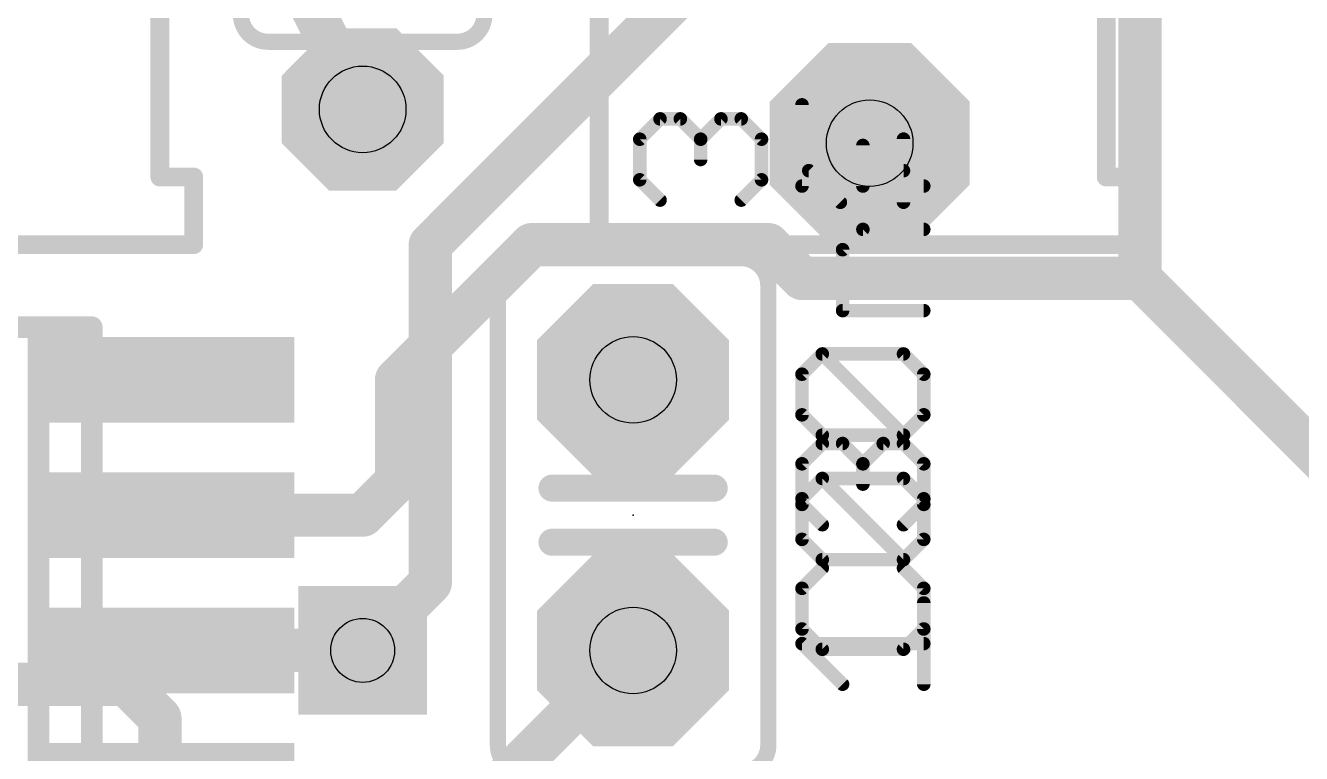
# Model space of a CAD drawing. Extents: x 34.1 to 120.9, y -11.6 to 61.2.
# Drawn here: x 76.21 to 88.19, y 34.59 to 41.43 of the extents above; entities that cross this region are included whole.
import ezdxf

# ---------------------------------------------------------------- set-up
doc = ezdxf.new("R2010")
doc.units = 0
for name, color, linetype in [('1', 22, 'CONTINUOUS'), ('16', 175, 'CONTINUOUS'), ('17', 82, 'CONTINUOUS'), ('18', 82, 'CONTINUOUS'), ('20', 7, 'CONTINUOUS'), ('21', 253, 'CONTINUOUS'), ('23', 7, 'CONTINUOUS'), ('25', 253, 'CONTINUOUS'), ('27', 253, 'CONTINUOUS'), ('29', 253, 'CONTINUOUS'), ('30', 253, 'CONTINUOUS'), ('31', 253, 'CONTINUOUS'), ('44', 253, 'CONTINUOUS'), ('51', 253, 'CONTINUOUS')]:
    doc.layers.add(name, color=color, linetype=linetype)

# ---------------------------------------------------------------- blocks, each defined once
blk = doc.blocks.new('OCTAGONP')
at = {"const_width": 0.5}
blk.add_lwpolyline([(-0.25, -0.1036), (-0.25, 0.1036), (-0.1036, 0.25), (0.1036, 0.25), (0.25, 0.1036), (0.25, -0.1036), (0.1036, -0.25), (-0.1036, -0.25), (-0.25, -0.1036), (-0.25, 0.1036)], dxfattribs=at)
blk = doc.blocks.new('RECT')
blk.add_solid([(-0.5, -0.5), (0.5, -0.5), (-0.5, 0.5), (0.5, 0.5)])
blk = doc.blocks.new('SQUAREV')
blk.add_solid([(-0.5, -0.5), (0.5, -0.5), (-0.5, 0.5), (0.5, 0.5)])

msp = doc.modelspace()

# ---------------------------------------------------------------- linework, layer by layer
at = {"layer": '1', "const_width": 0.4064}
for points in [[(86.6775, 39.0525), (86.6775, 42.2275)], [(79.6925, 38.1), (80.9625, 39.37)], [(80.9625, 39.37), (83.185, 39.37)], [(83.185, 39.37), (83.5025, 39.0525)], [(83.5025, 39.0525), (86.6775, 39.0525)], [(90.17, 35.56), (86.6775, 39.0525)], [(79.6925, 38.1), (79.6925, 37.1475)], [(79.6925, 37.1475), (79.375, 36.83)], [(79.375, 36.83), (77.53, 36.83)], [(79.375, 35.56), (77.53, 35.56)], [(80.645, 34.29), (81.915, 35.56)]]:
    msp.add_lwpolyline(points, dxfattribs=at)
at = {"layer": '1', "const_width": 0.2032}
for points in [[(80.9625, 39.4716, 1), (80.9625, 39.2684)], [(81.0343, 39.2982, 1), (80.8907, 39.4418)], [(83.2568, 39.4418, 1), (83.1132, 39.2982)], [(83.185, 39.2684, 1), (83.185, 39.4716)], [(83.5025, 39.1541, 1), (83.5025, 38.9509)], [(83.4307, 38.9807, 1), (83.5743, 39.1243)], [(86.7493, 39.1243, 1), (86.6057, 38.9807)], [(86.6775, 38.9509, 1), (86.6775, 39.1541)], [(86.5759, 39.0525, 1), (86.7791, 39.0525)], [(79.7941, 38.1, 1), (79.5909, 38.1)], [(79.6207, 38.1718, 1), (79.7643, 38.0282)], [(79.7643, 37.0757, 1), (79.6207, 37.2193)], [(79.5909, 37.1475, 1), (79.7941, 37.1475)], [(77.53, 36.9316, 1), (77.53, 36.7284)], [(79.3032, 36.9018, 1), (79.4468, 36.7582)], [(79.375, 36.7284, 1), (79.375, 36.9316)], [(77.53, 35.6616, 1), (77.53, 35.4584)], [(79.375, 35.4584, 1), (79.375, 35.6616)], [(81.9868, 35.4882, 1), (81.8432, 35.6318)]]:
    msp.add_lwpolyline(points, format="xyb", dxfattribs=at)
at = {"layer": '16', "const_width": 0.4064}
for points in [[(80.01, 39.37), (83.82, 43.18)], [(79.375, 40.64), (78.4225, 42.545)], [(80.01, 39.37), (80.01, 36.195)], [(80.01, 36.195), (79.375, 35.56)], [(81.915, 35.56), (80.645, 34.29)], [(77.1525, 35.2425), (74.93, 35.2425)], [(77.47, 34.925), (77.1525, 35.2425)], [(77.47, 32.7025), (77.47, 34.925)]]:
    msp.add_lwpolyline(points, dxfattribs=at)
at = {"layer": '16', "const_width": 0.2032}
for points in [[(79.2841, 40.5946, 1), (79.4659, 40.6854)], [(80.1116, 39.37, 1), (79.9084, 39.37)], [(79.9382, 39.4418, 1), (80.0818, 39.2982)], [(80.0818, 36.1232, 1), (79.9382, 36.2668)], [(79.9084, 36.195, 1), (80.1116, 36.195)], [(79.3032, 35.6318, 1), (79.4468, 35.4882)], [(81.9868, 35.4882, 1), (81.8432, 35.6318)], [(77.2243, 35.3143, 1), (77.0807, 35.1707)], [(77.1525, 35.1409, 1), (77.1525, 35.3441)], [(77.5716, 34.925, 1), (77.3684, 34.925)], [(77.3982, 34.8532, 1), (77.5418, 34.9968)]]:
    msp.add_lwpolyline(points, format="xyb", dxfattribs=at)
at = {"layer": '20', "const_width": 0.0254}
msp.add_lwpolyline([(80.6196, 0, 0.1623), (99.9998, 38.7604)], format="xyb", dxfattribs=at)
at = {"layer": '21'}
for points, const_width in [([(81.5975, 48.895), (81.5975, 39.37)], 0.1778), ([(77.47, 40.005), (77.47, 48.26)], 0.1778), ([(86.36, 40.005), (86.36, 48.26)], 0.1778), ([(77.7875, 40.005), (77.47, 40.005)], 0.1778), ([(77.7875, 39.37), (77.7875, 40.005)], 0.1778), ([(86.6775, 40.005), (86.36, 40.005)], 0.1778), ([(86.6775, 39.37), (86.6775, 40.005)], 0.1778), ([(72.7075, 39.37), (77.7875, 39.37)], 0.1778), ([(81.5975, 39.37), (86.6775, 39.37)], 0.1778), ([(80.899, 39.243), (82.931, 39.243)], 0.1524), ([(80.645, 34.671), (80.645, 38.989)], 0.1524), ([(83.185, 38.989), (83.185, 34.671)], 0.1524), ([(81.915, 37.211), (81.915, 37.084)], 0.1524), ([(81.915, 37.084), (81.153, 37.084)], 0.254), ([(81.915, 37.084), (82.677, 37.084)], 0.254), ([(81.153, 36.576), (81.915, 36.576)], 0.254), ([(81.915, 36.576), (82.677, 36.576)], 0.254), ([(81.915, 36.576), (81.915, 36.449)], 0.1524)]:
    msp.add_lwpolyline(points, dxfattribs=dict(at, const_width=const_width))
for points, const_width in [([(78.232, 41.529, 0.4142), (78.486, 41.275)], 0.1524), ([(80.264, 41.275, 0.4142), (80.518, 41.529)], 0.1524), ([(78.486, 41.2369, 1), (78.486, 41.3131)], 0.0762), ([(80.264, 41.3131, 1), (80.264, 41.2369)], 0.0762), ([(77.47, 40.0495, 1), (77.47, 39.9606)], 0.0889), ([(77.4256, 40.005, 1), (77.5144, 40.005)], 0.0889), ([(77.832, 40.005, 1), (77.7431, 40.005)], 0.0889), ([(77.7875, 39.9606, 1), (77.7875, 40.0495)], 0.0889), ([(86.36, 40.0495, 1), (86.36, 39.9606)], 0.0889), ([(86.3156, 40.005, 1), (86.4044, 40.005)], 0.0889), ([(86.722, 40.005, 1), (86.6331, 40.005)], 0.0889), ([(86.6775, 39.9606, 1), (86.6775, 40.0495)], 0.0889), ([(77.7875, 39.3256, 1), (77.7875, 39.4145)], 0.0889), ([(81.5975, 39.4145, 1), (81.5975, 39.3256)], 0.0889), ([(86.6775, 39.3256, 1), (86.6775, 39.4145)], 0.0889), ([(77.7431, 39.37, 1), (77.832, 39.37)], 0.0889), ([(80.899, 39.243, 0.4142), (80.645, 38.989)], 0.1524), ([(80.899, 39.2811, 1), (80.899, 39.2049)], 0.0762), ([(80.899, 39.2049, 1), (80.899, 39.2811)], 0.0762), ([(81.5531, 39.37, 1), (81.642, 39.37)], 0.0889), ([(83.185, 38.989, 0.4142), (82.931, 39.243)], 0.1524), ([(82.931, 39.2811, 1), (82.931, 39.2049)], 0.0762), ([(82.931, 39.2049, 1), (82.931, 39.2811)], 0.0762), ([(86.6331, 39.37, 1), (86.722, 39.37)], 0.0889), ([(80.6831, 38.989, 1), (80.6069, 38.989)], 0.0762), ([(80.6069, 38.989, 1), (80.6831, 38.989)], 0.0762), ([(83.2231, 38.989, 1), (83.1469, 38.989)], 0.0762), ([(83.1469, 38.989, 1), (83.2231, 38.989)], 0.0762), ([(81.9531, 37.211, 1), (81.8769, 37.211)], 0.0762), ([(81.153, 37.1475, 1), (81.153, 37.0205)], 0.127), ([(81.915, 37.1475, 1), (81.915, 37.0205)], 0.127), ([(81.915, 37.0205, 1), (81.915, 37.1475)], 0.127), ([(82.677, 37.0205, 1), (82.677, 37.1475)], 0.127), ([(81.8769, 37.084, 1), (81.9531, 37.084)], 0.0762), ([(81.153, 36.6395, 1), (81.153, 36.5125)], 0.127), ([(81.915, 36.6395, 1), (81.915, 36.5125)], 0.127), ([(81.915, 36.5125, 1), (81.915, 36.6395)], 0.127), ([(82.677, 36.5125, 1), (82.677, 36.6395)], 0.127), ([(81.9531, 36.576, 1), (81.8769, 36.576)], 0.0762), ([(81.8769, 36.449, 1), (81.9531, 36.449)], 0.0762), ([(80.645, 34.671, 0.4142), (80.899, 34.417)], 0.1524), ([(80.6831, 34.671, 1), (80.6069, 34.671)], 0.0762), ([(80.6069, 34.671, 1), (80.6831, 34.671)], 0.0762), ([(82.931, 34.417, 0.4142), (83.185, 34.671)], 0.1524), ([(83.2231, 34.671, 1), (83.1469, 34.671)], 0.0762), ([(83.1469, 34.671, 1), (83.2231, 34.671)], 0.0762)]:
    msp.add_lwpolyline(points, format="xyb", dxfattribs=dict(at, const_width=const_width))
at = {"layer": '23'}
msp.add_point((81.915, 36.83), dxfattribs=at)
at = {"layer": '25', "const_width": 0.127}
for points in [[(83.5015, 37.3121), (83.6922, 37.5027)], [(83.6922, 37.5027), (83.8829, 37.5027)], [(83.8829, 37.5027), (84.0735, 37.3121)], [(84.0735, 37.3121), (84.2642, 37.5027)], [(84.2642, 37.5027), (84.4548, 37.5027)], [(84.4548, 37.5027), (84.6455, 37.3121)], [(83.5015, 36.9308), (83.5015, 37.3121)], [(84.0735, 37.3121), (84.0735, 37.1214)], [(84.6455, 37.3121), (84.6455, 36.9308)], [(83.6922, 36.7401), (83.5015, 36.9308)], [(84.6455, 36.9308), (84.4548, 36.7401)], [(83.6922, 36.3334), (83.5015, 36.1427)], [(84.6455, 36.1427), (84.4548, 36.3334)], [(83.5015, 36.1427), (83.5015, 35.7614)], [(84.6455, 35.7614), (84.6455, 36.1427)], [(83.5015, 35.7614), (83.6922, 35.5707)], [(84.4548, 35.5707), (84.6455, 35.7614)], [(83.6922, 35.5707), (84.4548, 35.5707)]]:
    msp.add_lwpolyline(points, dxfattribs=at)
at = {"layer": '25', "const_width": 0.0635}
for points in [[(83.6922, 37.5345, 1), (83.6922, 37.471)], [(83.7146, 37.4803, 1), (83.6697, 37.5252)], [(83.9053, 37.5252, 1), (83.8604, 37.4803)], [(83.8829, 37.471, 1), (83.8829, 37.5345)], [(84.2642, 37.5345, 1), (84.2642, 37.471)], [(84.2866, 37.4803, 1), (84.2417, 37.5252)], [(84.4773, 37.5252, 1), (84.4324, 37.4803)], [(84.4548, 37.471, 1), (84.4548, 37.5345)], [(83.5333, 37.3121, 1), (83.4698, 37.3121)], [(83.4791, 37.3345, 1), (83.524, 37.2896)], [(84.1053, 37.3121, 1), (84.0418, 37.3121)], [(84.0511, 37.3345, 1), (84.096, 37.2896)], [(84.0511, 37.2896, 1), (84.096, 37.3345)], [(84.6773, 37.3121, 1), (84.6137, 37.3121)], [(84.623, 37.2896, 1), (84.668, 37.3345)], [(84.0418, 37.1214, 1), (84.1053, 37.1214)], [(83.524, 36.9532, 1), (83.4791, 36.9083)], [(83.4698, 36.9308, 1), (83.5333, 36.9308)], [(84.6137, 36.9308, 1), (84.6773, 36.9308)], [(84.668, 36.9083, 1), (84.623, 36.9532)], [(83.6697, 36.7176, 1), (83.7146, 36.7626)], [(84.4324, 36.7626, 1), (84.4773, 36.7176)], [(83.7146, 36.3109, 1), (83.6697, 36.3558)], [(84.4773, 36.3558, 1), (84.4324, 36.3109)], [(83.5333, 36.1427, 1), (83.4698, 36.1427)], [(83.4791, 36.1651, 1), (83.524, 36.1202)], [(84.6773, 36.1427, 1), (84.6137, 36.1427)], [(84.623, 36.1202, 1), (84.668, 36.1651)], [(83.524, 35.7838, 1), (83.4791, 35.7389)], [(83.4698, 35.7614, 1), (83.5333, 35.7614)], [(84.6137, 35.7614, 1), (84.6773, 35.7614)], [(84.668, 35.7389, 1), (84.623, 35.7838)], [(83.6922, 35.6025, 1), (83.6922, 35.539)], [(83.6697, 35.5483, 1), (83.7146, 35.5932)], [(84.4324, 35.5932, 1), (84.4773, 35.5483)], [(84.4548, 35.539, 1), (84.4548, 35.6025)]]:
    msp.add_lwpolyline(points, format="xyb", dxfattribs=at)
at = {"layer": '27', "const_width": 0.127}
for points in [[(83.5015, 39.9201), (83.5015, 40.6827)], [(84.0735, 39.9201), (84.0735, 40.3014)], [(84.6455, 39.9201), (83.5015, 39.9201)], [(83.8829, 39.3227), (84.0735, 39.5133)], [(84.0735, 39.5133), (84.6455, 39.5133)], [(83.8829, 38.7507), (83.8829, 39.3227)], [(84.6455, 38.7507), (83.8829, 38.7507)], [(83.5015, 38.1533), (83.6922, 38.3439)], [(83.6922, 38.3439), (84.4548, 38.3439)], [(84.4548, 37.5813), (83.6922, 38.3439)], [(84.4548, 38.3439), (84.6455, 38.1533)], [(83.5015, 37.772), (83.5015, 38.1533)], [(84.6455, 38.1533), (84.6455, 37.772)], [(83.6922, 37.5813), (83.5015, 37.772)], [(84.6455, 37.772), (84.4548, 37.5813)], [(84.4548, 37.5813), (83.6922, 37.5813)], [(83.5015, 36.9839), (83.6922, 37.1745)], [(83.6922, 37.1745), (84.4548, 37.1745)], [(84.4548, 36.4119), (83.6922, 37.1745)], [(84.4548, 37.1745), (84.6455, 36.9839)], [(83.5015, 36.6026), (83.5015, 36.9839)], [(84.6455, 36.9839), (84.6455, 36.6026)], [(83.6922, 36.4119), (83.5015, 36.6026)], [(84.6455, 36.6026), (84.4548, 36.4119)], [(84.4548, 36.4119), (83.6922, 36.4119)], [(84.6455, 35.2425), (84.6455, 36.0052)], [(83.8829, 35.2425), (83.5015, 35.6238)], [(83.5015, 35.6238), (84.6455, 35.6238)]]:
    msp.add_lwpolyline(points, dxfattribs=at)
at = {"layer": '27', "const_width": 0.0635}
for points in [[(83.5333, 40.6827, 1), (83.4698, 40.6827)], [(84.1053, 40.3014, 1), (84.0418, 40.3014)], [(83.5015, 39.9518, 1), (83.5015, 39.8883)], [(83.4698, 39.9201, 1), (83.5333, 39.9201)], [(84.0418, 39.9201, 1), (84.1053, 39.9201)], [(84.6455, 39.8883, 1), (84.6455, 39.9518)], [(84.0735, 39.5451, 1), (84.0735, 39.4816)], [(84.096, 39.4909, 1), (84.0511, 39.5358)], [(84.6455, 39.4816, 1), (84.6455, 39.5451)], [(83.9146, 39.3227, 1), (83.8511, 39.3227)], [(83.8604, 39.3451, 1), (83.9053, 39.3002)], [(83.8829, 38.7824, 1), (83.8829, 38.7189)], [(83.8511, 38.7507, 1), (83.9146, 38.7507)], [(84.6455, 38.7189, 1), (84.6455, 38.7824)], [(83.6922, 38.3757, 1), (83.6922, 38.3122)], [(83.7146, 38.3664, 1), (83.6697, 38.3215)], [(83.7146, 38.3215, 1), (83.6697, 38.3664)], [(84.4773, 38.3664, 1), (84.4324, 38.3215)], [(84.4548, 38.3122, 1), (84.4548, 38.3757)], [(83.5333, 38.1533, 1), (83.4698, 38.1533)], [(83.4791, 38.1757, 1), (83.524, 38.1308)], [(84.6773, 38.1533, 1), (84.6137, 38.1533)], [(84.623, 38.1308, 1), (84.668, 38.1757)], [(83.524, 37.7944, 1), (83.4791, 37.7495)], [(83.4698, 37.772, 1), (83.5333, 37.772)], [(84.6137, 37.772, 1), (84.6773, 37.772)], [(84.668, 37.7495, 1), (84.623, 37.7944)], [(83.6922, 37.613, 1), (83.6922, 37.5495)], [(83.6697, 37.5588, 1), (83.7146, 37.6037)], [(84.4324, 37.6037, 1), (84.4773, 37.5588)], [(84.4324, 37.5588, 1), (84.4773, 37.6037)], [(84.4548, 37.5495, 1), (84.4548, 37.613)], [(83.6922, 37.2063, 1), (83.6922, 37.1428)], [(83.7146, 37.197, 1), (83.6697, 37.1521)], [(83.7146, 37.1521, 1), (83.6697, 37.197)], [(84.4773, 37.197, 1), (84.4324, 37.1521)], [(84.4548, 37.1428, 1), (84.4548, 37.2063)], [(83.5333, 36.9839, 1), (83.4698, 36.9839)], [(83.4791, 37.0063, 1), (83.524, 36.9614)], [(84.6773, 36.9839, 1), (84.6137, 36.9839)], [(84.623, 36.9614, 1), (84.668, 37.0063)], [(83.524, 36.625, 1), (83.4791, 36.5801)], [(83.4698, 36.6026, 1), (83.5333, 36.6026)], [(84.6137, 36.6026, 1), (84.6773, 36.6026)], [(84.668, 36.5801, 1), (84.623, 36.625)], [(83.6922, 36.4436, 1), (83.6922, 36.3801)], [(83.6697, 36.3894, 1), (83.7146, 36.4343)], [(84.4324, 36.4343, 1), (84.4773, 36.3894)], [(84.4324, 36.3894, 1), (84.4773, 36.4343)], [(84.4548, 36.3801, 1), (84.4548, 36.4436)], [(84.6773, 36.0052, 1), (84.6137, 36.0052)], [(83.5015, 35.6556, 1), (83.5015, 35.5921)], [(83.524, 35.6463, 1), (83.4791, 35.6014)], [(84.6455, 35.5921, 1), (84.6455, 35.6556)], [(83.8604, 35.22, 1), (83.9053, 35.265)], [(84.6137, 35.2425, 1), (84.6773, 35.2425)]]:
    msp.add_lwpolyline(points, format="xyb", dxfattribs=at)
at = {"layer": '44'}
for centre, radius in [((79.375, 40.64), 0.4064), ((84.1375, 40.3225), 0.4064), ((81.915, 38.1), 0.4064), ((81.915, 35.56), 0.4064), ((79.375, 35.56), 0.3)]:
    msp.add_circle(centre, radius, dxfattribs=at)
at = {"layer": '51'}
for points, const_width in [([(80.264, 41.275), (78.486, 41.275)], 0.1524), ([(79.375, 40.64), (79.375, 41.021)], 0.6096), ([(81.9775, 40.3601), (82.1682, 40.5508)], 0.127), ([(82.1682, 40.5508), (82.3589, 40.5508)], 0.127), ([(82.3589, 40.5508), (82.5495, 40.3601)], 0.127), ([(82.5495, 40.3601), (82.7402, 40.5508)], 0.127), ([(82.7402, 40.5508), (82.9308, 40.5508)], 0.127), ([(82.9308, 40.5508), (83.1215, 40.3601)], 0.127), ([(81.9775, 39.9788), (81.9775, 40.3601)], 0.127), ([(82.5495, 40.3601), (82.5495, 40.1694)], 0.127), ([(83.1215, 40.3601), (83.1215, 39.9788)], 0.127), ([(84.455, 39.768), (84.455, 40.3612)], 0.127), ([(82.1682, 39.7881), (81.9775, 39.9788)], 0.127), ([(83.1215, 39.9788), (82.9308, 39.7881)], 0.127), ([(83.8618, 39.768), (83.5652, 40.0646)], 0.127), ([(83.5652, 40.0646), (84.455, 40.0646)], 0.127), ([(73.03, 38.595), (76.33, 38.595)], 0.2032), ([(76.33, 38.595), (76.83, 38.595)], 0.2032), ([(76.33, 38.595), (76.33, 33.795)], 0.2032), ([(76.83, 38.595), (76.83, 33.795)], 0.2032), ([(81.915, 38.1), (81.915, 37.211)], 0.1524), ([(81.915, 36.449), (81.915, 35.56)], 0.1524)]:
    msp.add_lwpolyline(points, dxfattribs=dict(at, const_width=const_width))
for points, const_width in [([(78.486, 41.3131, 1), (78.486, 41.2369)], 0.0762), ([(80.264, 41.2369, 1), (80.264, 41.3131)], 0.0762), ([(79.5274, 41.021, 1), (79.2226, 41.021)], 0.3048), ([(79.2226, 40.64, 1), (79.5274, 40.64)], 0.3048), ([(82.1682, 40.5825, 1), (82.1682, 40.519)], 0.0635), ([(82.1906, 40.5283, 1), (82.1457, 40.5732)], 0.0635), ([(82.3813, 40.5732, 1), (82.3364, 40.5283)], 0.0635), ([(82.3589, 40.519, 1), (82.3589, 40.5825)], 0.0635), ([(82.7402, 40.5825, 1), (82.7402, 40.519)], 0.0635), ([(82.7626, 40.5283, 1), (82.7177, 40.5732)], 0.0635), ([(82.9533, 40.5732, 1), (82.9084, 40.5283)], 0.0635), ([(82.9308, 40.519, 1), (82.9308, 40.5825)], 0.0635), ([(82.0093, 40.3601, 1), (81.9458, 40.3601)], 0.0635), ([(81.9551, 40.3825, 1), (82, 40.3376)], 0.0635), ([(82.5813, 40.3601, 1), (82.5178, 40.3601)], 0.0635), ([(82.5271, 40.3825, 1), (82.572, 40.3376)], 0.0635), ([(82.5271, 40.3376, 1), (82.572, 40.3825)], 0.0635), ([(83.1532, 40.3601, 1), (83.0897, 40.3601)], 0.0635), ([(83.099, 40.3376, 1), (83.144, 40.3825)], 0.0635), ([(84.4868, 40.3612, 1), (84.4232, 40.3612)], 0.0635), ([(82.5178, 40.1694, 1), (82.5813, 40.1694)], 0.0635), ([(82, 40.0012, 1), (81.9551, 39.9563)], 0.0635), ([(83.144, 39.9563, 1), (83.099, 40.0012)], 0.0635), ([(83.5652, 40.0963, 1), (83.5652, 40.0328)], 0.0635), ([(83.5877, 40.087, 1), (83.5428, 40.0421)], 0.0635), ([(84.455, 40.0328, 1), (84.455, 40.0963)], 0.0635), ([(81.9458, 39.9788, 1), (82.0093, 39.9788)], 0.0635), ([(83.0897, 39.9788, 1), (83.1532, 39.9788)], 0.0635), ([(82.1457, 39.7657, 1), (82.1906, 39.8106)], 0.0635), ([(82.9084, 39.8106, 1), (82.9533, 39.7657)], 0.0635), ([(83.8394, 39.7455, 1), (83.8843, 39.7904)], 0.0635), ([(84.4232, 39.768, 1), (84.4868, 39.768)], 0.0635), ([(76.33, 38.6458, 1), (76.33, 38.5442)], 0.1016), ([(76.3808, 38.595, 1), (76.2792, 38.595)], 0.1016), ([(76.33, 38.5442, 1), (76.33, 38.6458)], 0.1016), ([(76.8808, 38.595, 1), (76.7792, 38.595)], 0.1016), ([(76.83, 38.5442, 1), (76.83, 38.6458)], 0.1016), ([(81.9531, 38.1, 1), (81.8769, 38.1)], 0.0762), ([(81.8769, 37.211, 1), (81.9531, 37.211)], 0.0762), ([(81.9531, 36.449, 1), (81.8769, 36.449)], 0.0762), ([(81.8769, 35.56, 1), (81.9531, 35.56)], 0.0762)]:
    msp.add_lwpolyline(points, format="xyb", dxfattribs=dict(at, const_width=const_width))

# ---------------------------------------------------------------- block references
at = {"layer": '1', "xscale": 0.6, "yscale": 2.2, "rotation": 90}
for p in [(77.53, 38.1), (77.53, 36.83), (77.53, 35.56)]:
    msp.add_blockref('RECT', p, dxfattribs=at)
at = {"layer": '17'}
for p, xscale, yscale, rotation in [((79.375, 40.64), 1.3208, 1.3208, 90), ((79.375, 40.64), 1.3208, 1.3208, 90), ((84.1375, 40.3225), 1.6764, 1.6764, 270), ((84.1375, 40.3225), 1.6764, 1.6764, 270), ((81.915, 38.1), 1.6002, 1.6002, 90), ((81.915, 38.1), 1.6002, 1.6002, 90), ((81.915, 35.56), 1.6002, 1.6002, 90), ((81.915, 35.56), 1.6002, 1.6002, 90)]:
    msp.add_blockref('OCTAGONP', p, dxfattribs=dict(at, xscale=xscale, yscale=yscale, rotation=rotation))
at = {"layer": '18', "xscale": 1.0064, "yscale": 1.0064}
msp.add_blockref('SQUAREV', (79.375, 35.56), dxfattribs=at)
msp.add_blockref('SQUAREV', (79.375, 35.56), dxfattribs=at)
at = {"layer": '29'}
for name, p, xscale, yscale, rotation in [('OCTAGONP', (79.375, 40.64), 1.524, 1.524, 90), ('OCTAGONP', (84.1375, 40.3225), 1.8796, 1.8796, 270), ('OCTAGONP', (81.915, 38.1), 1.8034, 1.8034, 90), ('RECT', (77.53, 38.1), 0.8032, 2.4032, 90), ('RECT', (77.53, 36.83), 0.8032, 2.4032, 90), ('OCTAGONP', (81.915, 35.56), 1.8034, 1.8034, 90), ('RECT', (77.53, 35.56), 0.8032, 2.4032, 90), ('RECT', (77.53, 34.29), 0.8032, 2.4032, 90)]:
    msp.add_blockref(name, p, dxfattribs=dict(at, xscale=xscale, yscale=yscale, rotation=rotation))
at = {"layer": '29', "xscale": 1.2096, "yscale": 1.2096}
msp.add_blockref('SQUAREV', (79.375, 35.56), dxfattribs=at)
at = {"layer": '30'}
for p, xscale, yscale, rotation in [((79.375, 40.64), 1.524, 1.524, 90), ((84.1375, 40.3225), 1.8796, 1.8796, 270), ((81.915, 38.1), 1.8034, 1.8034, 90), ((81.915, 35.56), 1.8034, 1.8034, 90)]:
    msp.add_blockref('OCTAGONP', p, dxfattribs=dict(at, xscale=xscale, yscale=yscale, rotation=rotation))
at = {"layer": '30', "xscale": 1.2096, "yscale": 1.2096}
msp.add_blockref('SQUAREV', (79.375, 35.56), dxfattribs=at)
at = {"layer": '31', "xscale": 0.6, "yscale": 2.2, "rotation": 90}
for p in [(77.53, 38.1), (77.53, 36.83), (77.53, 35.56)]:
    msp.add_blockref('RECT', p, dxfattribs=at)
at = {"layer": '51', "rotation": 90}
for p, xscale, yscale in [((79.375, 41.148), 0.254, 0.6096), ((77.48, 38.1), 0.49, 1.1), ((77.48, 36.83), 0.49, 1.1), ((77.48, 35.56), 0.49, 1.1)]:
    msp.add_blockref('RECT', p, dxfattribs=dict(at, xscale=xscale, yscale=yscale))

doc.saveas('drawing.dxf')
